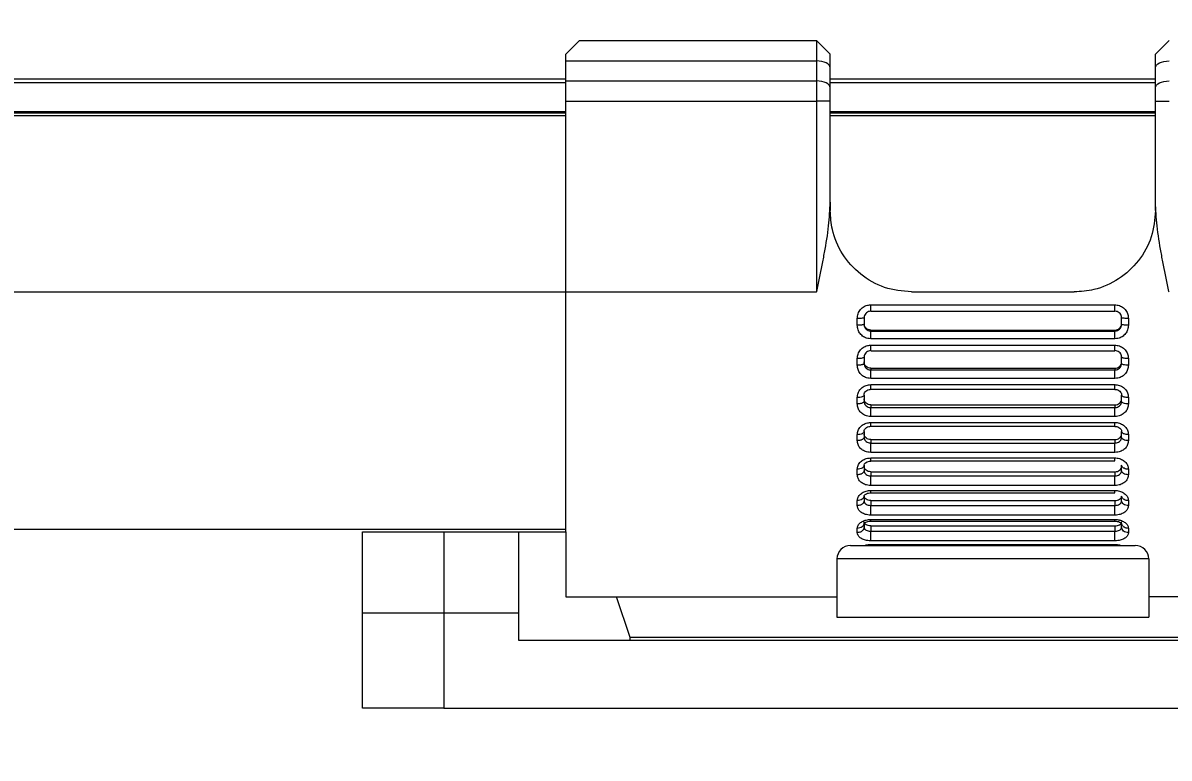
# Model space of a CAD drawing. Header units: inches. Extents: x -0.8 to 21.1, y 0 to 14.4.
# Drawn here: x 2.519 to 5.815, y 6.505 to 8.619 of the extents above; entities that cross this region are included whole.
import ezdxf

# ---------------------------------------------------------------- set-up
doc = ezdxf.new("R2010")
doc.units = ezdxf.units.IN
doc.header["$MEASUREMENT"] = 0
doc.layers.add('DIMENSIONS', color=1, linetype='Continuous')
doc.styles.get("Standard").update_dxf_attribs({"font": 'Arial.ttf'})
doc.dimstyles.new('Big 1IN', dxfattribs={"dimtxt": 0.3, "dimasz": 0.3, "dimexe": 0.18, "dimexo": 0.0625, "dimgap": 0.09, "dimtad": 0, "dimtih": 1, "dimtoh": 1, "dimdec": 5, "dimzin": 0, "dimdsep": 46, "dimlunit": 4, "dimtxsty": 'Standard', "dimcen": 0.5, "dimadec": 0, "dimazin": 0, "dimtfac": 1, "dimtdec": 5, "dimtofl": 0, "dimtmove": 0, "dimatfit": 3, "dimfxl": 1, "dimtolj": 1, "dimtzin": 0, "dimarcsym": 0})

# ---------------------------------------------------------------- blocks, each defined once
blk = doc.blocks.new('*D15')
at = {"layer": 'Defpoints', "color": 0, "transparency": 16777216}
for p in [(-0.6112, 9.883), (-0.6112, 8.3383), (11.3413, 8.3383)]:
    blk.add_point(p, dxfattribs=at)
at = {"layer": 'DIMENSIONS', "color": 0, "lineweight": -2, "transparency": 16777216}
for p, q in [((-0.6112, 8.4008), (-0.6112, 10.063)), ((11.3413, 8.4008), (11.3413, 10.063)), ((-0.3112, 9.883), (4.1393, 9.883)), ((11.0413, 9.883), (6.5908, 9.883))]:
    blk.add_line(p, q, dxfattribs=at)
at = {"layer": 'DIMENSIONS', "color": 0, "transparency": 16777216}
for points in [[(-0.3112, 9.933), (-0.3112, 9.833), (-0.6112, 9.883)], [(11.0413, 9.933), (11.0413, 9.833), (11.3413, 9.883)]]:
    blk.add_solid(points, dxfattribs=at)
at = {"layer": 'DIMENSIONS', "color": 0, "transparency": 16777216, "char_height": 0.3, "attachment_point": 5}
for s, insert in [('\\A1;11{\\H1x;\\S15/16;}"', (5.3651, 10.3259)), ('\\A1;[303.59 mm]', (5.3651, 9.6021))]:
    blk.add_mtext(s, dxfattribs=dict(at, insert=insert))
blk = doc.blocks.new('*D16')
at = {"layer": 'Defpoints', "color": 0, "transparency": 16777216}
for p in [(11.4443, 11.7006), (-0.6112, 8.3383), (11.4443, 8.3383)]:
    blk.add_point(p, dxfattribs=at)
at = {"layer": 'DIMENSIONS', "color": 0, "lineweight": -2, "transparency": 16777216}
for p, q in [((-0.6112, 8.4008), (-0.6112, 11.8806)), ((11.4443, 8.4008), (11.4443, 11.8806)), ((-0.3112, 11.7006), (4.1908, 11.7006)), ((11.1443, 11.7006), (6.6423, 11.7006))]:
    blk.add_line(p, q, dxfattribs=at)
at = {"layer": 'DIMENSIONS', "color": 0, "transparency": 16777216}
for points in [[(-0.3112, 11.7506), (-0.3112, 11.6506), (-0.6112, 11.7006)], [(11.1443, 11.7506), (11.1443, 11.6506), (11.4443, 11.7006)]]:
    blk.add_solid(points, dxfattribs=at)
at = {"layer": 'DIMENSIONS', "color": 0, "transparency": 16777216, "char_height": 0.3, "attachment_point": 5}
for s, insert in [('\\A1;1\'-0{\\H1x;\\S1/16;}"', (5.4166, 12.1435)), ('\\A1;[306.21 mm]', (5.4166, 11.4197))]:
    blk.add_mtext(s, dxfattribs=dict(at, insert=insert))
blk = doc.blocks.new('*D17')
at = {"layer": 'Defpoints', "color": 0, "transparency": 16777216}
for p in [(11.6976, 13.5733), (-0.6112, 8.3383), (11.6976, 8.3383)]:
    blk.add_point(p, dxfattribs=at)
at = {"layer": 'DIMENSIONS', "color": 0, "lineweight": -2, "transparency": 16777216}
for p, q in [((-0.6112, 8.4008), (-0.6112, 13.7533)), ((11.6976, 8.4008), (11.6976, 13.7533)), ((-0.3112, 13.5733), (4.3175, 13.5733)), ((11.3976, 13.5733), (6.769, 13.5733))]:
    blk.add_line(p, q, dxfattribs=at)
at = {"layer": 'DIMENSIONS', "color": 0, "transparency": 16777216}
for points in [[(-0.3112, 13.6233), (-0.3112, 13.5233), (-0.6112, 13.5733)], [(11.3976, 13.6233), (11.3976, 13.5233), (11.6976, 13.5733)]]:
    blk.add_solid(points, dxfattribs=at)
at = {"layer": 'DIMENSIONS', "color": 0, "transparency": 16777216, "char_height": 0.3, "attachment_point": 5}
for s, insert in [('\\A1;1\'-0{\\H1x;\\S5/16;}"', (5.5432, 14.0162)), ('\\A1;[312.64 mm]', (5.5432, 13.2924))]:
    blk.add_mtext(s, dxfattribs=dict(at, insert=insert))
blk = doc.blocks.new('*D18')
at = {"layer": 'Defpoints', "color": 0, "transparency": 16777216}
for p in [(-0.7766, 7.629), (11.6976, 7.629), (11.6976, 5.448)]:
    blk.add_point(p, dxfattribs=at)
at = {"layer": 'DIMENSIONS', "color": 0, "lineweight": -2, "transparency": 16777216}
for p, q in [((-0.7766, 7.5665), (-0.7766, 5.268)), ((11.6976, 7.5665), (11.6976, 5.268)), ((-0.4766, 5.448), (4.2348, 5.448)), ((11.3976, 5.448), (6.6862, 5.448))]:
    blk.add_line(p, q, dxfattribs=at)
at = {"layer": 'DIMENSIONS', "color": 0, "transparency": 16777216}
for points in [[(-0.4766, 5.498), (-0.4766, 5.398), (-0.7766, 5.448)], [(11.3976, 5.498), (11.3976, 5.398), (11.6976, 5.448)]]:
    blk.add_solid(points, dxfattribs=at)
at = {"layer": 'DIMENSIONS', "color": 0, "transparency": 16777216, "char_height": 0.3, "attachment_point": 5}
for s, insert in [('\\A1;1\'-0{\\H1x;\\S15/32;}"', (5.4605, 5.8929)), ('\\A1;[316.85 mm]', (5.4605, 5.1671))]:
    blk.add_mtext(s, dxfattribs=dict(at, insert=insert))

msp = doc.modelspace()

# ---------------------------------------------------------------- linework, layer by layer
at = {"color": 7, "linetype": 'Continuous', "lineweight": 15}
for p, q in [((4.119581, 8.568449), (4.801798, 8.568449)), ((4.801798, 8.568449), (4.801798, 8.509973)), ((4.080598, 8.509973), (4.080598, 8.529465)), ((4.080598, 8.509973), (4.801798, 8.509973)), ((4.080598, 8.452522), (4.080598, 8.509973)), ((4.801798, 8.509973), (4.801798, 8.452522)), ((4.840781, 8.490481), (4.840781, 8.529465)), ((5.776392, 8.490481), (5.776392, 8.529465)), ((4.840781, 8.43303), (4.840781, 8.490481)), ((5.776392, 8.43303), (5.776392, 8.490481)), ((4.080598, 8.446679), (-0.365556, 8.446679)), ((4.080598, 8.452522), (4.801798, 8.452522)), ((4.080598, 8.394046), (4.080598, 8.452522)), ((4.801798, 8.452522), (4.801798, 8.394046)), ((5.776392, 8.446679), (4.840781, 8.446679)), ((4.840781, 8.394046), (4.840781, 8.43303)), ((5.776392, 8.394046), (5.776392, 8.43303)), ((4.080598, 8.394046), (4.801798, 8.394046)), ((4.080598, 7.845516), (4.080598, 8.394046)), ((4.840781, 8.394046), (4.801798, 8.394046)), ((4.801798, 8.394046), (4.801798, 7.845516)), ((4.840781, 8.104106), (4.840781, 8.394046)), ((5.776392, 8.394046), (5.815376, 8.394046)), ((5.776392, 8.104106), (5.776392, 8.394046)), ((1.377018, 8.360914), (4.080598, 8.360914)), ((4.840781, 8.360914), (5.776392, 8.360914)), ((4.840781, 8.104106), (4.840781, 8.079419)), ((5.776392, 8.079419), (5.776392, 8.104106)), ((4.080598, 7.155504), (4.080598, 7.845516)), ((4.080598, 7.845516), (4.801798, 7.845516)), ((5.074684, 7.845516), (5.542489, 7.845516)), ((4.957544, 7.790043), (5.659539, 7.790043)), ((4.957643, 7.808717), (5.659441, 7.808717)), ((4.918749, 7.74991), (4.918749, 7.769374)), ((4.938241, 7.771066), (4.938241, 7.752099)), ((5.678932, 7.752099), (5.678932, 7.771066)), ((5.698424, 7.769491), (5.698424, 7.749976)), ((4.957733, 7.735732), (4.957733, 7.733208)), ((4.957733, 7.735732), (5.659441, 7.735732)), ((4.957733, 7.733208), (5.659441, 7.733208)), ((5.659441, 7.735732), (5.659441, 7.733208)), ((5.659567, 7.710892), (4.957606, 7.710892)), ((4.957643, 7.692542), (5.659441, 7.692542)), ((4.918749, 7.634848), (4.918749, 7.653885)), ((4.938241, 7.658143), (4.938241, 7.639593)), ((4.957544, 7.676449), (5.659539, 7.676449)), ((5.678932, 7.639593), (5.678932, 7.658143)), ((5.698424, 7.654), (5.698424, 7.634913)), ((4.957733, 7.626243), (4.957733, 7.621202)), ((4.957733, 7.626243), (5.659441, 7.626243)), ((4.957733, 7.621202), (5.659441, 7.621202)), ((5.659441, 7.626243), (5.659441, 7.621202)), ((5.659567, 7.596863), (4.957606, 7.596863)), ((4.938241, 7.548547), (4.938241, 7.530742)), ((4.957544, 7.56551), (5.659539, 7.56551)), ((4.957643, 7.579081), (5.659441, 7.579081)), ((5.678932, 7.530742), (5.678932, 7.548547)), ((4.918749, 7.523526), (4.918749, 7.541798)), ((4.957733, 7.520648), (4.957733, 7.513178)), ((4.957733, 7.520648), (5.659441, 7.520648)), ((5.659441, 7.520648), (5.659441, 7.513178)), ((5.698424, 7.541908), (5.698424, 7.523588)), ((5.659567, 7.487249), (4.957606, 7.487249)), ((4.957733, 7.513178), (5.659441, 7.513178)), ((4.957544, 7.459196), (5.659539, 7.459196)), ((4.957643, 7.470351), (5.659441, 7.470351)), ((4.918749, 7.41792), (4.918749, 7.435102)), ((4.938241, 7.444222), (4.938241, 7.427479)), ((4.957733, 7.420819), (4.957733, 7.411054)), ((4.957733, 7.420819), (5.659441, 7.420819)), ((5.659441, 7.420819), (5.659441, 7.411054)), ((5.678932, 7.427479), (5.678932, 7.444222)), ((5.698424, 7.435206), (5.698424, 7.417978)), ((5.659567, 7.383994), (4.957606, 7.383994)), ((4.957733, 7.411054), (5.659441, 7.411054)), ((4.957544, 7.359393), (5.659539, 7.359393)), ((4.957643, 7.36828), (5.659441, 7.36828)), ((4.918749, 7.319904), (4.918749, 7.335691)), ((4.938241, 7.347021), (4.938241, 7.331636)), ((4.957733, 7.328529), (5.659441, 7.328529)), ((4.957733, 7.328529), (4.957733, 7.316642)), ((5.659441, 7.328529), (5.659441, 7.316642)), ((5.678932, 7.331636), (5.678932, 7.347021)), ((5.698424, 7.335787), (5.698424, 7.319957)), ((5.659567, 7.288932), (4.957606, 7.288932)), ((4.957733, 7.316642), (5.659441, 7.316642)), ((4.938241, 7.258668), (4.938241, 7.244916)), ((4.957544, 7.267874), (5.659539, 7.267874)), ((4.957643, 7.27468), (5.659441, 7.27468)), ((5.678932, 7.244916), (5.678932, 7.258668)), ((4.918749, 7.231219), (4.918749, 7.245331)), ((4.957733, 7.245416), (5.659441, 7.245416)), ((4.957733, 7.245416), (4.957733, 7.231619)), ((4.957733, 7.231619), (5.659441, 7.231619)), ((5.659441, 7.245416), (5.659441, 7.231619)), ((5.698424, 7.245417), (5.698424, 7.231266)), ((4.957544, 7.186262), (5.659539, 7.186262)), ((5.659567, 7.20375), (4.957606, 7.20375)), ((4.957643, 7.191214), (5.659441, 7.191214)), ((1.377018, 7.1633), (4.080598, 7.1633)), ((3.495841, 7.15532), (3.729744, 7.15532)), ((3.495841, 6.921601), (3.495841, 7.15532)), ((3.651776, 7.155504), (4.080598, 7.155504)), ((3.651776, 7.155504), (3.651776, 7.15532)), ((3.729744, 7.15532), (3.729744, 6.921601)), ((3.729744, 7.15532), (3.944155, 7.15532)), ((3.944155, 7.15532), (3.944155, 6.921601)), ((4.080598, 7.155504), (4.080598, 6.968382)), ((4.918749, 7.153438), (4.918749, 7.165625)), ((4.938241, 7.180733), (4.938241, 7.168857)), ((4.957733, 7.172956), (5.659441, 7.172956)), ((4.957733, 7.172956), (4.957733, 7.157493)), ((4.957733, 7.157493), (5.659441, 7.157493)), ((5.659441, 7.172956), (5.659441, 7.157493)), ((5.678932, 7.168857), (5.678932, 7.180733)), ((5.698424, 7.165699), (5.698424, 7.153479)), ((5.659567, 7.12996), (4.957606, 7.12996)), ((4.899257, 7.11652), (5.717916, 7.11652)), ((4.957643, 7.119363), (5.659441, 7.119363)), ((5.7569, 7.077536), (4.860273, 7.077536)), ((4.860273, 7.077536), (4.860273, 6.909906)), ((5.7569, 7.077536), (5.7569, 6.909906)), ((4.080598, 6.968382), (4.226787, 6.968382)), ((4.265771, 6.85143), (4.226787, 6.968382)), ((4.226787, 6.968382), (4.860273, 6.968382)), ((6.390386, 6.968382), (5.7569, 6.968382)), ((3.729744, 6.921601), (3.495841, 6.921601)), ((3.495841, 6.648715), (3.495841, 6.921601)), ((3.944155, 6.921601), (3.729744, 6.921601)), ((3.729744, 6.921601), (3.729744, 6.648715)), ((3.944155, 6.921601), (3.944155, 6.843634)), ((4.860273, 6.909906), (5.7569, 6.909906)), ((3.944155, 6.843634), (6.673019, 6.843634)), ((4.265771, 6.843634), (4.265771, 6.85143)), ((6.351402, 6.85143), (4.265771, 6.85143)), ((3.729744, 6.648715), (3.495841, 6.648715)), ((3.729744, 6.648715), (6.887429, 6.648715))]:
    msp.add_line(p, q, dxfattribs=at)
at = {"color": 8, "linetype": 'Continuous', "lineweight": 15}
for p, q in [((-0.365556, 8.458374), (4.080598, 8.458374)), ((4.840781, 8.458374), (5.776392, 8.458374)), ((1.377018, 8.364813), (4.080598, 8.364813)), ((1.377018, 8.353118), (4.080598, 8.353118)), ((4.840781, 8.364813), (5.776392, 8.364813)), ((4.840781, 8.353118), (5.776392, 8.353118)), ((1.377018, 7.845516), (4.080598, 7.845516))]:
    msp.add_line(p, q, dxfattribs=at)
at = {"color": 7, "linetype": 'Continuous', "lineweight": 15, "flags": 128}
for points in [[(4.119581, 8.568449), (4.117006, 8.565873), (4.109392, 8.558259), (4.097075, 8.545942), (4.080598, 8.529465)], [(4.840781, 8.490481), (4.840032, 8.494284), (4.837814, 8.497941), (4.834211, 8.50131), (4.829363, 8.504264), (4.823456, 8.506688), (4.816716, 8.508489), (4.809403, 8.509599), (4.801798, 8.509973)], [(5.776392, 8.490481), (5.777141, 8.494284), (5.779359, 8.497941), (5.782962, 8.50131), (5.78781, 8.504264), (5.793717, 8.506688), (5.800457, 8.508489), (5.80777, 8.509599), (5.815376, 8.509973)], [(4.840781, 8.43303), (4.840032, 8.436833), (4.837814, 8.440489), (4.834211, 8.443859), (4.829363, 8.446813), (4.823456, 8.449237), (4.816716, 8.451038), (4.809403, 8.452148), (4.801798, 8.452522)], [(5.776392, 8.43303), (5.777141, 8.436833), (5.779359, 8.440489), (5.782962, 8.443859), (5.78781, 8.446813), (5.793717, 8.449237), (5.800457, 8.451038), (5.80777, 8.452148), (5.815376, 8.452522)], [(4.938241, 7.346972), (4.938241, 7.346973), (4.938241, 7.346973), (4.939413, 7.350832), (4.942449, 7.354312), (4.947112, 7.357182), (4.953482, 7.35905), (4.957732, 7.359189)]]:
    msp.add_lwpolyline(points, dxfattribs=at)
at = {"color": 7, "linetype": 'Continuous', "lineweight": 15}
for centre, start, end in [((4.899257, 7.077536), 90, 180), ((5.717916, 7.077536), 0, 90)]:
    msp.add_arc(centre, 0.038984, start, end, dxfattribs=at)
for points, knots in [([(4.840781, 8.529465), (4.840869, 8.529377), (4.840988, 8.529258), (4.839667, 8.530579), (4.837768, 8.532478), (4.834676, 8.535571), (4.831303, 8.538944), (4.827519, 8.542727), (4.823105, 8.547141), (4.817459, 8.552787), (4.810595, 8.559652), (4.8041, 8.566147), (4.801896, 8.56835), (4.801808, 8.568439), (4.801798, 8.568449)], [0, 0, 0, 0, 0.20610846, 0.27837386, 0.35116443, 0.39237822, 0.4339032, 0.47087297, 0.50839614, 0.56859555, 0.6580833, 0.79227011, 0.97582974, 1, 1, 1, 1]), ([(5.776392, 8.529465), (5.776304, 8.529377), (5.776185, 8.529258), (5.777506, 8.530579), (5.779405, 8.532478), (5.782498, 8.535571), (5.78587, 8.538944), (5.789654, 8.542727), (5.794068, 8.547141), (5.799714, 8.552787), (5.806578, 8.559652), (5.813074, 8.566147), (5.815277, 8.56835), (5.815365, 8.568439), (5.815376, 8.568449)], [0, 0, 0, 0, 0.20610847, 0.27837387, 0.35116438, 0.39237829, 0.43390312, 0.47087288, 0.50839606, 0.56859564, 0.65808326, 0.79227007, 0.97582974, 1, 1, 1, 1]), ([(4.801798, 7.845516), (4.801878, 7.845898), (4.807325, 7.871733), (4.815367, 7.909757), (4.827279, 7.972709), (4.837561, 8.033395), (4.839742, 8.081276), (4.840781, 8.104106)], [0, 0, 0, 0, 0.00440154, 0.29811187, 0.43838771, 0.7322201, 1, 1, 1, 1]), ([(5.074684, 7.845516), (5.048405, 7.848098), (4.995844, 7.853262), (4.925852, 7.893507), (4.873318, 7.952331), (4.844942, 8.018192), (4.842012, 8.06131), (4.840781, 8.079419)], [0, 0, 0, 0, 0.21299664, 0.42601, 0.63834823, 0.84810583, 1, 1, 1, 1]), ([(5.776392, 8.079419), (5.774001, 8.05395), (5.769216, 8.002986), (5.730452, 7.93327), (5.672686, 7.880117), (5.606632, 7.850166), (5.561612, 7.846903), (5.542489, 7.845516)], [0, 0, 0, 0, 0.21252974, 0.42527153, 0.63417015, 0.8446083, 1, 1, 1, 1]), ([(5.815376, 7.845516), (5.815295, 7.845898), (5.809849, 7.871733), (5.801806, 7.909757), (5.789894, 7.972709), (5.779612, 8.033395), (5.777431, 8.081276), (5.776392, 8.104106)], [0, 0, 0, 0, 0.00440154, 0.29811187, 0.43838771, 0.7322201, 1, 1, 1, 1]), ([(4.918749, 7.769374), (4.919184, 7.773853), (4.919875, 7.780961), (4.924924, 7.791446), (4.932486, 7.800313), (4.944277, 7.807323), (4.953195, 7.808253), (4.957643, 7.808717)], [0, 0, 0, 0, 0.2190763, 0.34774758, 0.56477412, 0.78296433, 1, 1, 1, 1]), ([(4.957733, 7.790084), (4.957732, 7.790084), (4.955479, 7.790084), (4.950974, 7.7893), (4.945072, 7.786013), (4.940703, 7.781032), (4.9386, 7.775753), (4.938261, 7.772351), (4.938241, 7.771067), (4.938241, 7.771066)], [0, 0, 0, 0, 0.0000771, 0.22430445, 0.44504126, 0.66032129, 0.87189745, 0.99992274, 1, 1, 1, 1]), ([(4.957733, 7.790084), (4.957732, 7.790141), (4.957729, 7.790265), (4.957714, 7.79291), (4.957698, 7.796341), (4.957682, 7.79982), (4.957664, 7.804018), (4.95765, 7.807122), (4.957643, 7.808717)], [0, 0, 0, 0, 0.19898271, 0.43148347, 0.56093323, 0.69883988, 0.84519722, 1, 1, 1, 1]), ([(5.659441, 7.808718), (5.663836, 7.808328), (5.668325, 7.807931), (5.676714, 7.804923), (5.684695, 7.800361), (5.693419, 7.790079), (5.697799, 7.779175), (5.698253, 7.772138), (5.698424, 7.769491)], [0, 0, 0, 0, 0.21403305, 0.21863582, 0.43690905, 0.65401907, 0.8698699, 1, 1, 1, 1]), ([(5.659441, 7.790084), (5.659441, 7.790218), (5.659441, 7.790485), (5.659441, 7.794687), (5.659441, 7.800989), (5.659441, 7.806141), (5.659441, 7.808717)], [0, 0, 0, 0, 0.24999915, 0.50000143, 0.75000161, 1, 1, 1, 1]), ([(5.678932, 7.771066), (5.678932, 7.771067), (5.678932, 7.772351), (5.678558, 7.775753), (5.676476, 7.781032), (5.672099, 7.786013), (5.6662, 7.7893), (5.661695, 7.790084), (5.659441, 7.790084), (5.659441, 7.790084)], [0, 0, 0, 0, 0.00007725, 0.12810261, 0.33967822, 0.55495895, 0.77569565, 0.9999223, 1, 1, 1, 1]), ([(4.938241, 7.771066), (4.937948, 7.770844), (4.937362, 7.770401), (4.932854, 7.769842), (4.926411, 7.76945), (4.921303, 7.769399), (4.918749, 7.769374)], [0, 0, 0, 0, 0.24999989, 0.49999996, 0.74999968, 1, 1, 1, 1]), ([(4.938241, 7.752099), (4.93806, 7.75188), (4.937666, 7.751402), (4.934807, 7.750833), (4.931245, 7.750423), (4.927688, 7.750156), (4.923442, 7.749962), (4.920344, 7.749928), (4.918749, 7.74991)], [0, 0, 0, 0, 0.19633384, 0.42796499, 0.55762927, 0.6961928, 0.84365234, 1, 1, 1, 1]), ([(4.957606, 7.710892), (4.954671, 7.711104), (4.947384, 7.71163), (4.93645, 7.716369), (4.926679, 7.725175), (4.920054, 7.7368), (4.919185, 7.745534), (4.918749, 7.74991)], [0, 0, 0, 0, 0.14391715, 0.3573037, 0.57030018, 0.78465667, 1, 1, 1, 1]), ([(4.957733, 7.735732), (4.955187, 7.736007), (4.950127, 7.736553), (4.943635, 7.740784), (4.940006, 7.745908), (4.938461, 7.750576), (4.938314, 7.753005), (4.938241, 7.754222)], [0, 0, 0, 0, 0.25489625, 0.50676903, 0.75429868, 0.87683574, 1, 1, 1, 1]), ([(4.938241, 7.752099), (4.938241, 7.752098), (4.938241, 7.750002), (4.938986, 7.745765), (4.942144, 7.740164), (4.94705, 7.73586), (4.952536, 7.733643), (4.956229, 7.733208), (4.957732, 7.733208), (4.957733, 7.733208)], [0, 0, 0, 0, 0.00007769, 0.21032267, 0.42076593, 0.63316986, 0.85039684, 0.99992291, 1, 1, 1, 1]), ([(5.659441, 7.735732), (5.661986, 7.736007), (5.667046, 7.736553), (5.673538, 7.740784), (5.677167, 7.745908), (5.678712, 7.750576), (5.678859, 7.753005), (5.678932, 7.754222)], [0, 0, 0, 0, 0.25489683, 0.50676907, 0.7542987, 0.87683575, 1, 1, 1, 1]), ([(5.659441, 7.733208), (5.659441, 7.733208), (5.660944, 7.733208), (5.664637, 7.733643), (5.670124, 7.73586), (5.675029, 7.740164), (5.678187, 7.745765), (5.678932, 7.750002), (5.678932, 7.752098), (5.678932, 7.752099)], [0, 0, 0, 0, 0.00007769, 0.14960366, 0.36683106, 0.57923396, 0.78967767, 0.99992231, 1, 1, 1, 1]), ([(5.698424, 7.749976), (5.697983, 7.745531), (5.697114, 7.736772), (5.690459, 7.725144), (5.680723, 7.716368), (5.669789, 7.71163), (5.662502, 7.711104), (5.659567, 7.710892)], [0, 0, 0, 0, 0.21841289, 0.43030866, 0.64307737, 0.85623645, 1, 1, 1, 1]), ([(5.698424, 7.769491), (5.696342, 7.769507), (5.691869, 7.769539), (5.686697, 7.769779), (5.683097, 7.770071), (5.680835, 7.770358), (5.679247, 7.770696), (5.679039, 7.770941), (5.678932, 7.771066)], [0, 0, 0, 0, 0.20391181, 0.4380685, 0.56710478, 0.70377781, 0.84807584, 1, 1, 1, 1]), ([(5.698424, 7.749976), (5.695849, 7.750016), (5.690711, 7.750095), (5.684266, 7.750596), (5.679798, 7.751292), (5.679221, 7.751831), (5.678932, 7.752099)], [0, 0, 0, 0, 0.25208029, 0.50277409, 0.75207951, 1, 1, 1, 1]), ([(4.957606, 7.710892), (4.957615, 7.712241), (4.957633, 7.715029), (4.957665, 7.720161), (4.957693, 7.724903), (4.957713, 7.728591), (4.957729, 7.731685), (4.957731, 7.732604), (4.957733, 7.733208)], [0, 0, 0, 0, 0.13079205, 0.27044868, 0.50008153, 0.63029992, 0.75721778, 1, 1, 1, 1]), ([(5.659567, 7.710892), (5.659565, 7.713113), (5.659563, 7.717646), (5.659541, 7.723208), (5.659519, 7.727237), (5.659497, 7.730024), (5.659471, 7.732252), (5.659451, 7.732882), (5.659441, 7.733208)], [0, 0, 0, 0, 0.21352978, 0.43592557, 0.56226473, 0.69839545, 0.84431023, 1, 1, 1, 1]), ([(4.918749, 7.653885), (4.919184, 7.658274), (4.919875, 7.665242), (4.924924, 7.675541), (4.932486, 7.684262), (4.944277, 7.691167), (4.953195, 7.692084), (4.957643, 7.692541)], [0, 0, 0, 0, 0.21907574, 0.34774823, 0.56477474, 0.78296434, 1, 1, 1, 1]), ([(4.957733, 7.67683), (4.957732, 7.676612), (4.957729, 7.676138), (4.957714, 7.678044), (4.957698, 7.680929), (4.957682, 7.684042), (4.957664, 7.687955), (4.95765, 7.690984), (4.957643, 7.692541)], [0, 0, 0, 0, 0.19898139, 0.43148283, 0.56093299, 0.69883928, 0.84519831, 1, 1, 1, 1]), ([(5.659441, 7.692542), (5.663836, 7.692158), (5.668325, 7.691767), (5.676714, 7.688802), (5.684695, 7.68431), (5.693419, 7.674196), (5.697799, 7.66349), (5.698253, 7.656593), (5.698424, 7.654)], [0, 0, 0, 0, 0.21403297, 0.21863584, 0.43690843, 0.65401838, 0.86986965, 1, 1, 1, 1]), ([(5.659441, 7.67683), (5.659441, 7.676616), (5.659441, 7.676188), (5.659441, 7.679451), (5.659441, 7.685045), (5.659441, 7.690043), (5.659441, 7.692542)], [0, 0, 0, 0, 0.24999827, 0.49999919, 0.74999834, 1, 1, 1, 1]), ([(4.938241, 7.658143), (4.937948, 7.657585), (4.937362, 7.656469), (4.932854, 7.655062), (4.926411, 7.654077), (4.921303, 7.653949), (4.918749, 7.653885)], [0, 0, 0, 0, 0.24999956, 0.4999996, 0.74999945, 1, 1, 1, 1]), ([(4.957733, 7.67683), (4.957732, 7.67683), (4.955479, 7.67683), (4.950973, 7.676057), (4.945072, 7.67282), (4.940702, 7.66792), (4.9386, 7.662737), (4.93826, 7.659401), (4.938241, 7.658144), (4.938241, 7.658143)], [0, 0, 0, 0, 0.0000771, 0.22430415, 0.44504103, 0.66031933, 0.87189779, 0.99992107, 1, 1, 1, 1]), ([(5.678932, 7.658143), (5.678932, 7.658144), (5.678932, 7.659401), (5.678558, 7.662737), (5.676476, 7.66792), (5.672099, 7.67282), (5.6662, 7.676057), (5.661695, 7.67683), (5.659441, 7.67683), (5.659441, 7.67683)], [0, 0, 0, 0, 0.00007892, 0.12810227, 0.33968018, 0.55495917, 0.77569595, 0.9999223, 1, 1, 1, 1]), ([(5.698424, 7.654), (5.696342, 7.654041), (5.691869, 7.654129), (5.686697, 7.654762), (5.683097, 7.655531), (5.680835, 7.656284), (5.679247, 7.657171), (5.679039, 7.657814), (5.678932, 7.658143)], [0, 0, 0, 0, 0.20391141, 0.4380687, 0.56710527, 0.70377567, 0.8480762, 1, 1, 1, 1]), ([(4.938241, 7.639593), (4.93806, 7.639111), (4.937666, 7.63806), (4.934807, 7.636819), (4.931245, 7.63593), (4.927688, 7.635356), (4.923442, 7.634943), (4.920344, 7.634881), (4.918749, 7.634848)], [0, 0, 0, 0, 0.19633335, 0.42796485, 0.55762898, 0.69619292, 0.84365268, 1, 1, 1, 1]), ([(4.957606, 7.596864), (4.954671, 7.597069), (4.947384, 7.597579), (4.93645, 7.602179), (4.926679, 7.610738), (4.920054, 7.622054), (4.919185, 7.630577), (4.918749, 7.634848)], [0, 0, 0, 0, 0.14391703, 0.35730354, 0.57030009, 0.78465702, 1, 1, 1, 1]), ([(4.957733, 7.626243), (4.955187, 7.626511), (4.950127, 7.627043), (4.943635, 7.631163), (4.940006, 7.636158), (4.938461, 7.640712), (4.938314, 7.643084), (4.938241, 7.644273)], [0, 0, 0, 0, 0.25489604, 0.50676822, 0.75429869, 0.87683469, 1, 1, 1, 1]), ([(4.938241, 7.639593), (4.938241, 7.639592), (4.938241, 7.637546), (4.938986, 7.633411), (4.942144, 7.62796), (4.94705, 7.623777), (4.952536, 7.621624), (4.956229, 7.621202), (4.957732, 7.621202), (4.957733, 7.621202)], [0, 0, 0, 0, 0.00007713, 0.2103231, 0.42076576, 0.63316974, 0.8503969, 0.99992291, 1, 1, 1, 1]), ([(4.957606, 7.596864), (4.957616, 7.598258), (4.957633, 7.600867), (4.957665, 7.60606), (4.957693, 7.611028), (4.957713, 7.61524), (4.957729, 7.618867), (4.957731, 7.620276), (4.957733, 7.621202)], [0, 0, 0, 0, 0.13802615, 0.25833253, 0.50000481, 0.63024396, 0.75718231, 1, 1, 1, 1]), ([(5.659441, 7.626243), (5.661986, 7.626511), (5.667046, 7.627043), (5.673538, 7.631163), (5.677167, 7.636158), (5.678712, 7.640712), (5.678859, 7.643084), (5.678932, 7.644273)], [0, 0, 0, 0, 0.25489662, 0.50676826, 0.75429871, 0.8768347, 1, 1, 1, 1]), ([(5.659441, 7.621202), (5.659441, 7.621202), (5.660944, 7.621202), (5.664637, 7.621624), (5.670124, 7.623777), (5.675029, 7.62796), (5.678187, 7.633411), (5.678932, 7.637546), (5.678932, 7.639592), (5.678932, 7.639593)], [0, 0, 0, 0, 0.00007769, 0.14960361, 0.36683119, 0.57923413, 0.78967724, 0.99992287, 1, 1, 1, 1]), ([(5.659567, 7.596863), (5.659565, 7.599232), (5.659563, 7.60377), (5.659541, 7.609563), (5.659519, 7.613784), (5.659497, 7.616912), (5.659471, 7.619636), (5.659451, 7.620667), (5.659441, 7.621202)], [0, 0, 0, 0, 0.23079203, 0.44207574, 0.5648374, 0.69875508, 0.84381201, 1, 1, 1, 1]), ([(5.698424, 7.634913), (5.697983, 7.630574), (5.697114, 7.622027), (5.690459, 7.610709), (5.680723, 7.602179), (5.669789, 7.597579), (5.662502, 7.597069), (5.659567, 7.596864)], [0, 0, 0, 0, 0.21841333, 0.43030896, 0.64307767, 0.85623662, 1, 1, 1, 1]), ([(5.698424, 7.634913), (5.695849, 7.634991), (5.690711, 7.635148), (5.684266, 7.636245), (5.679798, 7.637786), (5.679221, 7.638992), (5.678932, 7.639593)], [0, 0, 0, 0, 0.25207993, 0.50277341, 0.75207865, 1, 1, 1, 1]), ([(4.918749, 7.541798), (4.919184, 7.54602), (4.919875, 7.552723), (4.924924, 7.562653), (4.932486, 7.571073), (4.944277, 7.577751), (4.953195, 7.578638), (4.957643, 7.579081)], [0, 0, 0, 0, 0.21907566, 0.34774767, 0.5647744, 0.78296444, 1, 1, 1, 1]), ([(4.938241, 7.548547), (4.937948, 7.547662), (4.937362, 7.545894), (4.932854, 7.543663), (4.926411, 7.542102), (4.921303, 7.541899), (4.918749, 7.541798)], [0, 0, 0, 0, 0.24999989, 0.50000102, 0.74999951, 1, 1, 1, 1]), ([(4.938595, 7.548101), (4.938571, 7.549612), (4.938511, 7.553429), (4.941249, 7.557988), (4.946183, 7.562655), (4.954318, 7.565928), (4.960804, 7.565689), (4.964798, 7.565541)], [0, 0, 0, 0, 0.12820371, 0.32403255, 0.50382252, 0.69444862, 1, 1, 1, 1]), ([(4.957727, 7.565518), (4.957722, 7.565737), (4.957715, 7.566078), (4.957698, 7.568456), (4.957682, 7.571125), (4.957664, 7.57469), (4.95765, 7.57759), (4.957643, 7.579081)], [0, 0, 0, 0, 0.28924829, 0.45108552, 0.62349473, 0.80646819, 1, 1, 1, 1]), ([(5.659403, 7.565072), (5.661285, 7.565106), (5.665558, 7.565181), (5.671506, 7.562226), (5.676218, 7.557615), (5.678751, 7.552999), (5.678677, 7.549189), (5.678647, 7.547625)], [0, 0, 0, 0, 0.17308999, 0.39291005, 0.61293086, 0.84116944, 1, 1, 1, 1]), ([(5.659441, 7.579081), (5.663836, 7.57871), (5.668325, 7.578331), (5.676714, 7.575464), (5.684695, 7.57112), (5.693419, 7.561354), (5.697799, 7.551035), (5.698253, 7.544403), (5.698424, 7.541908)], [0, 0, 0, 0, 0.21403298, 0.21863601, 0.43690897, 0.65401907, 0.86986923, 1, 1, 1, 1]), ([(5.659441, 7.565724), (5.659441, 7.565656), (5.659441, 7.565184), (5.659441, 7.567304), (5.659441, 7.571915), (5.659441, 7.576692), (5.659441, 7.579081)], [0, 0, 0, 0, 0.05273033, 0.3684875, 0.68424299, 1, 1, 1, 1]), ([(5.698424, 7.541908), (5.696342, 7.541974), (5.691869, 7.542115), (5.686697, 7.543131), (5.683097, 7.544363), (5.680835, 7.545569), (5.679247, 7.54699), (5.679039, 7.548019), (5.678932, 7.548547)], [0, 0, 0, 0, 0.20391164, 0.43806799, 0.5671044, 0.70377484, 0.84807503, 1, 1, 1, 1]), ([(4.938241, 7.530742), (4.93806, 7.530005), (4.937666, 7.5284), (4.934807, 7.52651), (4.931245, 7.525157), (4.927688, 7.524286), (4.923442, 7.523663), (4.920344, 7.523573), (4.918749, 7.523526)], [0, 0, 0, 0, 0.19633491, 0.42796585, 0.55762881, 0.69619302, 0.8436525, 1, 1, 1, 1]), ([(4.957606, 7.487249), (4.954671, 7.487445), (4.947384, 7.48793), (4.93645, 7.492309), (4.926679, 7.500469), (4.920054, 7.511274), (4.919185, 7.519436), (4.918749, 7.523526)], [0, 0, 0, 0, 0.14391698, 0.35730378, 0.57030033, 0.78465623, 1, 1, 1, 1]), ([(4.957733, 7.520648), (4.955187, 7.520903), (4.950127, 7.521411), (4.943635, 7.525348), (4.940007, 7.530125), (4.938461, 7.534485), (4.938314, 7.536757), (4.938241, 7.537896)], [0, 0, 0, 0, 0.25489613, 0.50676737, 0.75429944, 0.87683477, 1, 1, 1, 1]), ([(4.938241, 7.530742), (4.938241, 7.530741), (4.938241, 7.528779), (4.938986, 7.524824), (4.942144, 7.519617), (4.94705, 7.51563), (4.952536, 7.513581), (4.956229, 7.513178), (4.957732, 7.513178), (4.957733, 7.513178)], [0, 0, 0, 0, 0.00007784, 0.21032203, 0.42076502, 0.63316922, 0.8503965, 0.99992291, 1, 1, 1, 1]), ([(5.659441, 7.520648), (5.661986, 7.520903), (5.667046, 7.521411), (5.673538, 7.525348), (5.677167, 7.530125), (5.678712, 7.534485), (5.678859, 7.536757), (5.678932, 7.537896)], [0, 0, 0, 0, 0.25489671, 0.50676741, 0.75429946, 0.87683478, 1, 1, 1, 1]), ([(5.659441, 7.513178), (5.659441, 7.513178), (5.660944, 7.513178), (5.664637, 7.513581), (5.670124, 7.51563), (5.675029, 7.519617), (5.678187, 7.524824), (5.678932, 7.528779), (5.678932, 7.530741), (5.678932, 7.530742)], [0, 0, 0, 0, 0.00007769, 0.149604, 0.3668317, 0.57923487, 0.78967831, 0.99992216, 1, 1, 1, 1]), ([(5.698424, 7.523588), (5.697983, 7.519433), (5.697114, 7.511248), (5.690459, 7.500441), (5.680723, 7.492309), (5.669789, 7.48793), (5.662502, 7.487445), (5.659567, 7.487249)], [0, 0, 0, 0, 0.21841248, 0.43030785, 0.64307687, 0.85623645, 1, 1, 1, 1]), ([(5.698424, 7.523588), (5.695849, 7.523704), (5.690711, 7.523936), (5.684266, 7.52561), (5.679798, 7.527968), (5.679221, 7.529819), (5.678932, 7.530742)], [0, 0, 0, 0, 0.25207969, 0.50277337, 0.75207997, 1, 1, 1, 1]), ([(4.957606, 7.487249), (4.957616, 7.488678), (4.957633, 7.491156), (4.957665, 7.496323), (4.957693, 7.501374), (4.957713, 7.505977), (4.957729, 7.510071), (4.957731, 7.511947), (4.957733, 7.513178)], [0, 0, 0, 0, 0.14695474, 0.25493379, 0.49997045, 0.6302179, 0.75716467, 1, 1, 1, 1]), ([(5.659567, 7.487249), (5.659565, 7.489732), (5.659563, 7.494228), (5.659536, 7.501546), (5.659504, 7.50704), (5.659471, 7.511034), (5.659451, 7.512443), (5.659441, 7.513178)], [0, 0, 0, 0, 0.24939103, 0.45139533, 0.69954037, 0.84339234, 1, 1, 1, 1]), ([(4.918749, 7.435102), (4.919184, 7.439082), (4.919875, 7.445401), (4.924924, 7.454786), (4.932486, 7.462757), (4.944277, 7.469088), (4.953195, 7.46993), (4.957643, 7.47035)], [0, 0, 0, 0, 0.21907608, 0.34774819, 0.56477452, 0.78296456, 1, 1, 1, 1]), ([(4.938241, 7.444193), (4.938241, 7.444193), (4.938241, 7.444193), (4.938241, 7.446835), (4.939025, 7.448949), (4.942759, 7.454157), (4.948232, 7.457509), (4.953569, 7.459122), (4.956837, 7.459096), (4.957729, 7.459089)], [0, 0, 0, 0, 0.00001169, 0.00002435, 0.2823954, 0.50549144, 0.70768653, 0.92020511, 1, 1, 1, 1]), ([(4.957721, 7.459512), (4.957718, 7.459469), (4.957712, 7.459385), (4.957698, 7.460903), (4.957682, 7.463079), (4.957664, 7.466233), (4.95765, 7.468952), (4.957643, 7.47035)], [0, 0, 0, 0, 0.20157844, 0.38337729, 0.57705272, 0.7825985, 1, 1, 1, 1]), ([(5.659415, 7.45877), (5.661379, 7.458801), (5.665705, 7.458871), (5.671569, 7.456132), (5.676173, 7.45223), (5.67825, 7.448434), (5.678833, 7.445875), (5.678931, 7.444684), (5.678931, 7.444253), (5.678933, 7.444205), (5.678932, 7.444194), (5.678932, 7.444194), (5.678933, 7.444194)], [0, 0, 0, 0, 0.17320262, 0.38139608, 0.589558, 0.80949312, 0.93125716, 0.99189765, 0.9982761, 0.99993734, 0.9999873, 1, 1, 1, 1]), ([(5.659441, 7.470351), (5.663836, 7.469998), (5.668325, 7.469638), (5.676714, 7.46692), (5.684695, 7.462801), (5.693419, 7.453556), (5.697799, 7.443808), (5.698253, 7.437557), (5.698424, 7.435206)], [0, 0, 0, 0, 0.21403319, 0.21863597, 0.43690905, 0.65401888, 0.86986959, 1, 1, 1, 1]), ([(5.659441, 7.459407), (5.659441, 7.459534), (5.659441, 7.459813), (5.659441, 7.46377), (5.659441, 7.468157), (5.659441, 7.470351)], [0, 0, 0, 0, 0.29447823, 0.64723839, 1, 1, 1, 1]), ([(4.938241, 7.444222), (4.937948, 7.443027), (4.937362, 7.440637), (4.932854, 7.437622), (4.926411, 7.435513), (4.921303, 7.435239), (4.918749, 7.435102)], [0, 0, 0, 0, 0.25000006, 0.50000052, 0.75000008, 1, 1, 1, 1]), ([(4.938241, 7.427479), (4.93806, 7.426501), (4.937666, 7.42437), (4.934807, 7.421863), (4.931245, 7.42007), (4.927688, 7.418919), (4.923442, 7.418096), (4.920344, 7.41798), (4.918749, 7.41792)], [0, 0, 0, 0, 0.19633329, 0.42796651, 0.557629, 0.69619398, 0.84365284, 1, 1, 1, 1]), ([(4.957606, 7.383994), (4.954671, 7.384176), (4.947384, 7.384629), (4.93645, 7.38871), (4.926679, 7.396325), (4.920054, 7.406428), (4.919185, 7.414083), (4.918749, 7.41792)], [0, 0, 0, 0, 0.14391695, 0.35730381, 0.57030041, 0.78465687, 1, 1, 1, 1]), ([(4.957733, 7.420819), (4.955187, 7.421058), (4.950127, 7.421533), (4.943635, 7.425216), (4.940006, 7.429691), (4.938461, 7.433778), (4.938314, 7.435911), (4.938241, 7.43698)], [0, 0, 0, 0, 0.25489606, 0.50676726, 0.75429655, 0.87683443, 1, 1, 1, 1]), ([(4.938241, 7.427479), (4.938241, 7.427478), (4.938241, 7.425615), (4.938986, 7.421938), (4.942144, 7.417057), (4.94705, 7.41334), (4.952536, 7.411429), (4.956229, 7.411054), (4.957732, 7.411054), (4.957733, 7.411054)], [0, 0, 0, 0, 0.00007652, 0.21032184, 0.42076498, 0.63316973, 0.85039674, 0.99992291, 1, 1, 1, 1]), ([(5.659441, 7.420819), (5.661986, 7.421058), (5.667046, 7.421533), (5.673538, 7.425216), (5.677167, 7.429691), (5.678712, 7.433778), (5.678859, 7.435911), (5.678932, 7.43698)], [0, 0, 0, 0, 0.25489664, 0.5067673, 0.75429657, 0.87683444, 1, 1, 1, 1]), ([(5.659441, 7.411054), (5.659441, 7.411054), (5.660944, 7.411054), (5.664637, 7.411429), (5.670124, 7.41334), (5.675029, 7.417057), (5.678187, 7.421938), (5.678932, 7.425615), (5.678932, 7.427478), (5.678932, 7.427479)], [0, 0, 0, 0, 0.00007769, 0.14960376, 0.36683119, 0.57923491, 0.7896785, 0.99992348, 1, 1, 1, 1]), ([(5.698424, 7.417978), (5.697983, 7.414081), (5.697114, 7.406404), (5.690459, 7.396299), (5.680723, 7.38871), (5.669789, 7.384629), (5.662502, 7.384176), (5.659567, 7.383994)], [0, 0, 0, 0, 0.21841353, 0.43030873, 0.64307745, 0.85623672, 1, 1, 1, 1]), ([(5.698424, 7.435206), (5.696342, 7.435295), (5.691869, 7.435488), (5.686697, 7.436867), (5.683097, 7.438541), (5.680835, 7.440179), (5.679247, 7.442108), (5.679039, 7.443505), (5.678932, 7.444222)], [0, 0, 0, 0, 0.20391143, 0.438068, 0.56710405, 0.70377681, 0.84807463, 1, 1, 1, 1]), ([(5.698424, 7.417978), (5.695849, 7.418129), (5.690711, 7.418432), (5.684266, 7.420653), (5.679798, 7.423787), (5.679221, 7.426251), (5.678932, 7.427479)], [0, 0, 0, 0, 0.25208002, 0.50277229, 0.75207878, 1, 1, 1, 1]), ([(4.957606, 7.383994), (4.957617, 7.385383), (4.957635, 7.387891), (4.957666, 7.392983), (4.957693, 7.398034), (4.957713, 7.402741), (4.957729, 7.40723), (4.957731, 7.409538), (4.957733, 7.411054)], [0, 0, 0, 0, 0.15136386, 0.27344231, 0.50008831, 0.6303067, 0.75722236, 1, 1, 1, 1]), ([(5.659567, 7.383994), (5.659565, 7.386335), (5.659562, 7.390715), (5.659536, 7.398167), (5.659503, 7.403983), (5.659471, 7.408381), (5.659451, 7.410134), (5.659441, 7.411054)], [0, 0, 0, 0, 0.24784687, 0.46351668, 0.70169793, 0.84347816, 1, 1, 1, 1]), ([(4.918749, 7.335691), (4.919184, 7.33936), (4.919875, 7.345182), (4.924924, 7.353855), (4.932486, 7.361234), (4.944277, 7.367108), (4.953195, 7.36789), (4.957643, 7.368279)], [0, 0, 0, 0, 0.21907599, 0.34774768, 0.56477435, 0.78296446, 1, 1, 1, 1]), ([(4.957715, 7.359659), (4.957714, 7.359568), (4.957709, 7.359292), (4.957698, 7.360191), (4.957682, 7.361817), (4.957664, 7.36451), (4.95765, 7.367), (4.957643, 7.368279)], [0, 0, 0, 0, 0.10011227, 0.3050167, 0.52330412, 0.75496985, 1, 1, 1, 1]), ([(5.659441, 7.36828), (5.663836, 7.367953), (5.668325, 7.367619), (5.676714, 7.365096), (5.684695, 7.361276), (5.693419, 7.352717), (5.697799, 7.343711), (5.698253, 7.337953), (5.698424, 7.335787)], [0, 0, 0, 0, 0.21403324, 0.21863613, 0.43690947, 0.65401983, 0.86987004, 1, 1, 1, 1]), ([(5.659441, 7.359779), (5.659441, 7.359692), (5.659441, 7.359452), (5.659441, 7.362341), (5.659441, 7.3663), (5.659441, 7.36828)], [0, 0, 0, 0, 0.21822708, 0.60911175, 1, 1, 1, 1]), ([(4.938241, 7.347021), (4.937948, 7.345536), (4.937362, 7.342567), (4.932854, 7.338822), (4.926411, 7.336202), (4.921303, 7.335861), (4.918749, 7.335691)], [0, 0, 0, 0, 0.24999938, 0.49999898, 0.74999922, 1, 1, 1, 1]), ([(4.938241, 7.331636), (4.93806, 7.330435), (4.937666, 7.327815), (4.934807, 7.324737), (4.931245, 7.322537), (4.927688, 7.321124), (4.923442, 7.320116), (4.920344, 7.319976), (4.918749, 7.319904)], [0, 0, 0, 0, 0.19633484, 0.4279651, 0.55762843, 0.69619268, 0.84365269, 1, 1, 1, 1]), ([(4.957606, 7.288932), (4.954671, 7.289098), (4.947384, 7.289509), (4.93645, 7.293219), (4.926679, 7.300155), (4.920054, 7.309376), (4.919185, 7.316389), (4.918749, 7.319904)], [0, 0, 0, 0, 0.14391695, 0.35730362, 0.5702997, 0.78465621, 1, 1, 1, 1]), ([(4.957733, 7.328529), (4.955187, 7.328747), (4.950127, 7.329181), (4.943635, 7.332545), (4.940006, 7.336638), (4.938461, 7.340381), (4.938314, 7.342336), (4.938241, 7.343315)], [0, 0, 0, 0, 0.25489641, 0.5067683, 0.75429814, 0.87683446, 1, 1, 1, 1]), ([(4.938241, 7.331636), (4.938241, 7.331636), (4.938241, 7.329953), (4.938986, 7.326549), (4.942144, 7.322109), (4.94705, 7.31872), (4.952536, 7.316983), (4.956229, 7.316642), (4.957732, 7.316642), (4.957733, 7.316642)], [0, 0, 0, 0, 0.00007565, 0.21032227, 0.42076514, 0.6331698, 0.85039658, 0.99992291, 1, 1, 1, 1]), ([(5.659441, 7.328529), (5.661986, 7.328747), (5.667046, 7.329181), (5.673538, 7.332545), (5.677167, 7.336638), (5.678712, 7.340381), (5.678859, 7.342336), (5.678932, 7.343315)], [0, 0, 0, 0, 0.25489699, 0.50676834, 0.75429816, 0.87683448, 1, 1, 1, 1]), ([(5.659441, 7.316642), (5.659441, 7.316642), (5.660944, 7.316642), (5.664637, 7.316983), (5.670124, 7.31872), (5.675029, 7.322109), (5.678187, 7.326549), (5.678932, 7.329953), (5.678932, 7.331636), (5.678932, 7.331636)], [0, 0, 0, 0, 0.00007769, 0.14960392, 0.36683112, 0.57923475, 0.78967807, 0.99992435, 1, 1, 1, 1]), ([(5.698424, 7.319957), (5.697983, 7.316387), (5.697114, 7.309354), (5.69046, 7.300131), (5.680723, 7.293219), (5.669789, 7.289509), (5.662502, 7.289098), (5.659567, 7.288932)], [0, 0, 0, 0, 0.21841268, 0.4303086, 0.64307712, 0.85623652, 1, 1, 1, 1]), ([(5.698424, 7.335787), (5.696342, 7.335899), (5.691869, 7.336139), (5.686697, 7.337858), (5.683097, 7.339943), (5.680835, 7.341983), (5.679247, 7.344387), (5.679039, 7.346128), (5.678932, 7.347021)], [0, 0, 0, 0, 0.20391149, 0.43806909, 0.56710521, 0.70377684, 0.84807734, 1, 1, 1, 1]), ([(5.698424, 7.319957), (5.695849, 7.320142), (5.690711, 7.320509), (5.684266, 7.323238), (5.679798, 7.327093), (5.679221, 7.330125), (5.678932, 7.331636)], [0, 0, 0, 0, 0.2520799, 0.5027737, 0.75207933, 1, 1, 1, 1]), ([(4.957606, 7.288932), (4.957617, 7.290233), (4.957636, 7.292639), (4.957667, 7.297572), (4.957694, 7.302581), (4.957713, 7.307366), (4.957729, 7.31217), (4.957731, 7.314869), (4.957733, 7.316642)], [0, 0, 0, 0, 0.15384747, 0.28438425, 0.50014326, 0.63034671, 0.75724796, 1, 1, 1, 1]), ([(5.659567, 7.288932), (5.659565, 7.291084), (5.659562, 7.295295), (5.659536, 7.302796), (5.659502, 7.308848), (5.65947, 7.313506), (5.659451, 7.315557), (5.659441, 7.316642)], [0, 0, 0, 0, 0.24557555, 0.48038014, 0.70517546, 0.84396044, 1, 1, 1, 1]), ([(4.918749, 7.245331), (4.919184, 7.248622), (4.919875, 7.253845), (4.924924, 7.261652), (4.932486, 7.268309), (4.944277, 7.27362), (4.953195, 7.274327), (4.957643, 7.27468)], [0, 0, 0, 0, 0.2190751, 0.34774766, 0.56477388, 0.78296417, 1, 1, 1, 1]), ([(4.938241, 7.258668), (4.937948, 7.256921), (4.937362, 7.253425), (4.932854, 7.249017), (4.926411, 7.245932), (4.921303, 7.245531), (4.918749, 7.245331)], [0, 0, 0, 0, 0.24999914, 0.49999948, 0.7499995, 1, 1, 1, 1]), ([(4.93824, 7.258594), (4.93824, 7.258594), (4.93824, 7.261247), (4.938196, 7.2588), (4.940797, 7.26283), (4.94526, 7.265427), (4.951119, 7.267513), (4.955583, 7.267687), (4.957721, 7.267771)], [0, 0, 0, 0, 0.00001606, 0.29332614, 0.48355246, 0.65419936, 0.83434897, 1, 1, 1, 1]), ([(4.957733, 7.245416), (4.955187, 7.24561), (4.950127, 7.245994), (4.943635, 7.24898), (4.940006, 7.252618), (4.938461, 7.25595), (4.938314, 7.257693), (4.938241, 7.258566)], [0, 0, 0, 0, 0.2548961, 0.5067681, 0.75429789, 0.87683461, 1, 1, 1, 1]), ([(4.957709, 7.267932), (4.957705, 7.267955), (4.957697, 7.268008), (4.957682, 7.269187), (4.957664, 7.271313), (4.95765, 7.273537), (4.957643, 7.27468)], [0, 0, 0, 0, 0.19670917, 0.4490122, 0.71678422, 1, 1, 1, 1]), ([(5.659441, 7.27468), (5.663836, 7.274384), (5.668325, 7.274082), (5.676714, 7.271801), (5.684695, 7.268346), (5.693419, 7.260625), (5.697799, 7.252523), (5.698253, 7.247359), (5.698424, 7.245417)], [0, 0, 0, 0, 0.21403322, 0.21863595, 0.43690913, 0.65401871, 0.8698698, 1, 1, 1, 1]), ([(5.659441, 7.268147), (5.659441, 7.268052), (5.659441, 7.267533), (5.659441, 7.269519), (5.659441, 7.27296), (5.659441, 7.27468)], [0, 0, 0, 0, 0.10110815, 0.55055434, 1, 1, 1, 1]), ([(5.659441, 7.245416), (5.661986, 7.24561), (5.667046, 7.245994), (5.673538, 7.24898), (5.677167, 7.252618), (5.678712, 7.25595), (5.678859, 7.257693), (5.678932, 7.258566)], [0, 0, 0, 0, 0.25489667, 0.50676815, 0.75429791, 0.87683463, 1, 1, 1, 1]), ([(5.698424, 7.245417), (5.696342, 7.245549), (5.691869, 7.245832), (5.686697, 7.247861), (5.683097, 7.250321), (5.680835, 7.252727), (5.679247, 7.255561), (5.679039, 7.257615), (5.678932, 7.258668)], [0, 0, 0, 0, 0.20391159, 0.43806858, 0.56710575, 0.70377603, 0.84807665, 1, 1, 1, 1]), ([(4.938241, 7.244916), (4.93806, 7.243512), (4.937666, 7.240451), (4.934807, 7.236856), (4.931245, 7.234287), (4.927688, 7.232639), (4.923442, 7.231463), (4.920344, 7.231302), (4.918749, 7.231219)], [0, 0, 0, 0, 0.19633425, 0.42796571, 0.55762905, 0.69619367, 0.84365254, 1, 1, 1, 1]), ([(4.957606, 7.20375), (4.954671, 7.203896), (4.947384, 7.204259), (4.93645, 7.207532), (4.926679, 7.213665), (4.920054, 7.221841), (4.919185, 7.228088), (4.918749, 7.231219)], [0, 0, 0, 0, 0.143917, 0.3573037, 0.57029985, 0.7846566, 1, 1, 1, 1]), ([(4.938241, 7.244916), (4.938241, 7.244915), (4.938241, 7.243421), (4.938986, 7.240383), (4.942144, 7.236449), (4.94705, 7.233452), (4.952536, 7.231919), (4.956229, 7.231619), (4.957732, 7.231619), (4.957733, 7.231619)], [0, 0, 0, 0, 0.00007836, 0.21032321, 0.42076739, 0.63316968, 0.85039703, 0.99992291, 1, 1, 1, 1]), ([(4.957606, 7.20375), (4.957617, 7.204929), (4.957636, 7.207141), (4.957667, 7.211871), (4.957695, 7.216775), (4.957713, 7.221576), (4.957729, 7.226565), (4.957731, 7.229615), (4.957733, 7.231619)], [0, 0, 0, 0, 0.15529404, 0.29134396, 0.50482382, 0.62963494, 0.75665318, 1, 1, 1, 1]), ([(5.659441, 7.231619), (5.659441, 7.231619), (5.660944, 7.231619), (5.664637, 7.231919), (5.670124, 7.233452), (5.675029, 7.236449), (5.678187, 7.240383), (5.678932, 7.243421), (5.678932, 7.244915), (5.678932, 7.244916)], [0, 0, 0, 0, 0.00007769, 0.14960348, 0.36683124, 0.5792325, 0.78967713, 0.99992164, 1, 1, 1, 1]), ([(5.659567, 7.20375), (5.659565, 7.205671), (5.659563, 7.208597), (5.659547, 7.213558), (5.659528, 7.218367), (5.659501, 7.223316), (5.65947, 7.228101), (5.659451, 7.230392), (5.659441, 7.231619)], [0, 0, 0, 0, 0.24274257, 0.36963892, 0.4998376, 0.71083742, 0.84514493, 1, 1, 1, 1]), ([(5.698424, 7.231266), (5.697983, 7.228086), (5.697114, 7.221822), (5.69046, 7.213644), (5.680723, 7.207532), (5.669789, 7.204259), (5.662502, 7.203896), (5.659567, 7.20375)], [0, 0, 0, 0, 0.21841167, 0.43030836, 0.64307698, 0.85623645, 1, 1, 1, 1]), ([(5.698424, 7.231266), (5.695849, 7.23148), (5.690711, 7.231906), (5.684266, 7.235094), (5.679798, 7.239601), (5.679221, 7.243148), (5.678932, 7.244916)], [0, 0, 0, 0, 0.25208009, 0.50277351, 0.75207964, 1, 1, 1, 1]), ([(4.918749, 7.165625), (4.919184, 7.168479), (4.919875, 7.173011), (4.924924, 7.179814), (4.932486, 7.18563), (4.944277, 7.190284), (4.953195, 7.190904), (4.957643, 7.191214)], [0, 0, 0, 0, 0.21907518, 0.347747, 0.56477426, 0.78296419, 1, 1, 1, 1]), ([(4.93821, 7.179998), (4.938159, 7.17983), (4.938018, 7.179365), (4.939502, 7.181291), (4.943433, 7.183566), (4.94932, 7.185589), (4.956805, 7.186422), (4.962025, 7.186332), (4.964773, 7.186284)], [0, 0, 0, 0, 0.09892217, 0.27318696, 0.43846319, 0.61008042, 0.79472923, 1, 1, 1, 1]), ([(4.9577, 7.186315), (4.957699, 7.186298), (4.957694, 7.18616), (4.957682, 7.186791), (4.957664, 7.188308), (4.95765, 7.190227), (4.957643, 7.191214)], [0, 0, 0, 0, 0.04275598, 0.34342254, 0.66250616, 1, 1, 1, 1]), ([(5.659425, 7.185913), (5.661799, 7.185933), (5.666593, 7.185972), (5.672641, 7.184019), (5.676856, 7.181829), (5.678984, 7.179823), (5.679069, 7.179606), (5.679112, 7.179497)], [0, 0, 0, 0, 0.21245911, 0.42914268, 0.62668897, 0.81404761, 1, 1, 1, 1]), ([(5.659441, 7.191214), (5.663836, 7.190955), (5.668326, 7.190691), (5.676713, 7.188688), (5.684696, 7.185663), (5.693419, 7.178916), (5.697799, 7.171861), (5.698253, 7.167383), (5.698424, 7.165699)], [0, 0, 0, 0, 0.2140329, 0.21863624, 0.4369089, 0.65401935, 0.86987006, 1, 1, 1, 1]), ([(5.659441, 7.186395), (5.659441, 7.186493), (5.659441, 7.186697), (5.659441, 7.189664), (5.659441, 7.191214)], [0, 0, 0, 0, 0.4772847, 1, 1, 1, 1]), ([(4.938241, 7.180733), (4.937948, 7.178754), (4.937362, 7.174794), (4.932854, 7.1698), (4.926411, 7.166306), (4.921303, 7.165852), (4.918749, 7.165625)], [0, 0, 0, 0, 0.25000017, 0.50000109, 0.75000007, 1, 1, 1, 1]), ([(4.938241, 7.168857), (4.93806, 7.167275), (4.937666, 7.163827), (4.934807, 7.159779), (4.931245, 7.156887), (4.927688, 7.155032), (4.923442, 7.15371), (4.920344, 7.15353), (4.918749, 7.153438)], [0, 0, 0, 0, 0.19633539, 0.42796753, 0.55763085, 0.69619361, 0.84365269, 1, 1, 1, 1]), ([(4.957606, 7.12996), (4.954671, 7.130084), (4.947384, 7.130392), (4.93645, 7.133171), (4.926679, 7.138393), (4.920054, 7.145378), (4.919185, 7.150747), (4.918749, 7.153438)], [0, 0, 0, 0, 0.14391712, 0.35730381, 0.57030016, 0.78465713, 1, 1, 1, 1]), ([(4.957733, 7.172956), (4.955187, 7.173121), (4.950127, 7.17345), (4.943635, 7.176004), (4.940006, 7.179123), (4.938461, 7.181985), (4.938314, 7.183484), (4.938241, 7.184236)], [0, 0, 0, 0, 0.25489601, 0.50676874, 0.75429758, 0.87683542, 1, 1, 1, 1]), ([(4.938241, 7.168857), (4.938241, 7.168857), (4.938241, 7.167537), (4.938986, 7.164978), (4.942144, 7.161596), (4.94705, 7.15905), (4.952536, 7.157748), (4.956229, 7.157493), (4.957732, 7.157493), (4.957733, 7.157493)], [0, 0, 0, 0, 0.00007713, 0.21032385, 0.42076665, 0.63317061, 0.85039671, 0.99992291, 1, 1, 1, 1]), ([(4.957606, 7.12996), (4.957617, 7.130989), (4.957636, 7.132938), (4.957669, 7.137522), (4.957702, 7.143498), (4.957728, 7.15099), (4.957731, 7.155267), (4.957733, 7.157493)], [0, 0, 0, 0, 0.15626872, 0.29626352, 0.52637031, 0.75353523, 1, 1, 1, 1]), ([(5.659441, 7.172956), (5.661986, 7.173121), (5.667046, 7.17345), (5.673538, 7.176004), (5.677167, 7.179123), (5.678712, 7.181985), (5.678859, 7.183484), (5.678932, 7.184236)], [0, 0, 0, 0, 0.25489659, 0.50676878, 0.7542976, 0.87683543, 1, 1, 1, 1]), ([(5.659441, 7.157493), (5.659441, 7.157493), (5.660944, 7.157493), (5.664637, 7.157748), (5.670124, 7.15905), (5.675029, 7.161596), (5.678187, 7.164978), (5.678932, 7.167537), (5.678932, 7.168857), (5.678932, 7.168857)], [0, 0, 0, 0, 0.00007769, 0.1496038, 0.36683031, 0.57923324, 0.78967649, 0.99992287, 1, 1, 1, 1]), ([(5.659567, 7.12996), (5.659565, 7.131644), (5.659563, 7.134208), (5.659547, 7.138908), (5.659528, 7.14367), (5.659501, 7.148701), (5.659469, 7.153701), (5.659451, 7.156156), (5.659441, 7.157493)], [0, 0, 0, 0, 0.24276278, 0.36966681, 0.4998767, 0.71899041, 0.84690291, 1, 1, 1, 1]), ([(5.698424, 7.153479), (5.697983, 7.150746), (5.697114, 7.145361), (5.690459, 7.138375), (5.680723, 7.13317), (5.669789, 7.130392), (5.662502, 7.130084), (5.659567, 7.12996)], [0, 0, 0, 0, 0.21841285, 0.43030832, 0.64307704, 0.85623639, 1, 1, 1, 1]), ([(5.698424, 7.165699), (5.696342, 7.165849), (5.691869, 7.166171), (5.686697, 7.168473), (5.683097, 7.171263), (5.680835, 7.173993), (5.679247, 7.177208), (5.679039, 7.179538), (5.678932, 7.180733)], [0, 0, 0, 0, 0.20391044, 0.43806739, 0.56710313, 0.70377586, 0.84807462, 1, 1, 1, 1]), ([(5.698424, 7.153479), (5.695849, 7.153718), (5.690711, 7.154196), (5.684266, 7.157787), (5.679798, 7.162865), (5.679221, 7.166863), (5.678932, 7.168857)], [0, 0, 0, 0, 0.25207991, 0.50277308, 0.75207888, 1, 1, 1, 1])]:
    msp.add_open_spline(points, degree=3, knots=knots, dxfattribs=at)
at = {"color": 8, "linetype": 'Continuous', "lineweight": 15}
for points, knots in [([(4.939726, 7.11652), (4.941306, 7.117083), (4.946651, 7.118986), (4.9531, 7.119207), (4.957643, 7.119363)], [0, 0, 0, 0, 0.29555891, 1, 1, 1, 1]), ([(5.659441, 7.119363), (5.663833, 7.119142), (5.668319, 7.118915), (5.674275, 7.11773), (5.6759, 7.11711), (5.677447, 7.11652)], [0, 0, 0, 0, 0.69102903, 0.70589027, 1, 1, 1, 1])]:
    msp.add_open_spline(points, degree=3, knots=knots, dxfattribs=at)

# ---------------------------------------------------------------- dimensions: what is measured, and where the dimension line sits
at = {"layer": 'DIMENSIONS'}
for base, p1, p2, picture, middle in [((11.697628, 13.573312), (-0.611154, 8.338347), (11.697628, 8.338347), '*D17', (5.543237, 13.573312)), ((11.444275, 11.70059), (-0.611154, 8.338347), (11.444275, 8.338347), '*D16', (5.41656, 11.70059)), ((11.697628, 5.448028), (-0.776639, 7.628985), (11.697628, 7.628985), '*D18', (5.460495, 5.448028))]:
    dim = msp.add_linear_dim(base=base, p1=p1, p2=p2, dimstyle='Big 1IN', override={"dimpost": '\\X'}, dxfattribs=at)
    dim.commit()
    dim.dimension.update_dxf_attribs({"geometry": picture, "text_midpoint": middle, "dimtype": 160})
dim = msp.add_linear_dim(base=(-0.611154, 9.882993), p1=(11.341294, 8.338347), p2=(-0.611154, 8.338347), dimstyle='Big 1IN', override={"dimpost": '\\X'}, dxfattribs=at)
dim.commit()
dim.dimension.update_dxf_attribs({"geometry": '*D15', "text_midpoint": (5.36507, 9.882993)})

doc.saveas('drawing.dxf')
